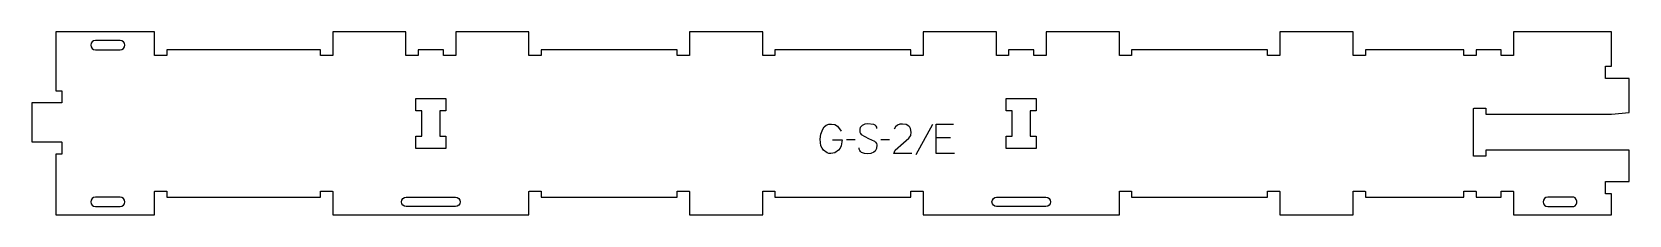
# Model space of a CAD drawing. Header units: millimetres. Extents: x -799 to 824, y -92 to 93.
import ezdxf

# ---------------------------------------------------------------- set-up
doc = ezdxf.new("R2010")
doc.units = ezdxf.units.MM
for name, color, linetype, true_color in [('1_ANYTOOL_1MMDEEP_LABELS_S', 2, 'Continuous', 0xffff00), ('3_ANYTOOL_CUTTHROUGH_INSID', 4, 'Continuous', 0x00ffff), ('4_ANYTOOL_CUTTHROUGH_OUTSI', 5, 'Continuous', 0x0000ff)]:
    doc.layers.add(name, color=color, linetype=linetype, true_color=true_color)

msp = doc.modelspace()

# ---------------------------------------------------------------- linework, layer by layer
at = {"layer": '1_ANYTOOL_1MMDEEP_LABELS_S'}
for p, q in [((37.7, -16.1), (28.9, -16.2)), ((72.7, -16.1), (63.9, -16.2)), ((116.5, -0.5), (99.3, -31.2)), ((134.6, -13.9), (120, -13.9))]:
    msp.add_line(p, q, dxfattribs=at)
for points in [[(14.8, -16.2), (24.6, -16.2), (23.5, -22.2), (22.4, -24.5), (20.8, -26.5), (17.2, -29.1), (13.2, -30), (11.1, -29.8), (9.2, -29.2), (5.6, -26.5), (4.1, -24.5), (3, -22), (2.1, -15.5), (2.8, -10.2), (4.8, -5.1), (6.4, -2.8), (8.4, -1.3), (10.9, -0.3), (13.8, 0), (17.1, -0.6), (19.7, -2.3), (23.4, -7.4)], [(59.9, -4.6), (59.7, -3.2), (59.1, -2.1), (58.1, -1.2), (56.6, -0.6), (50.5, 0.3), (47.6, -0.1), (44.9, -1.5), (43.8, -2.5), (43, -3.7), (42.6, -5.1), (42.4, -6.7), (42.6, -8.3), (43.1, -9.7), (44, -10.8), (51.4, -14.6), (57.5, -17.5), (58.6, -18.5), (59.4, -19.7), (59.8, -21.2), (59.6, -24.7), (58.9, -26.2), (58, -27.5), (56.7, -28.5), (53.7, -29.9), (50.5, -30.3), (47.3, -30), (44.4, -28.8), (43.2, -27.9), (42.4, -26.8), (41.9, -25.6), (41.7, -24.1)], [(95.3, -30), (77, -29.9), (78.6, -26.5), (87, -19.1), (92.5, -14.4), (94.3, -11.6), (94.8, -8.2), (94.2, -4.7), (93.4, -3.3), (92.3, -2.1), (89.5, -0.5), (85.9, 0), (83.2, -0.3), (80.8, -1.3), (78.9, -2.9), (77.4, -5.1)], [(138.9, -30), (120, -30), (120, 0), (137.8, 0)]]:
    msp.add_lwpolyline(points, dxfattribs=at)
at = {"layer": '3_ANYTOOL_CUTTHROUGH_INSID'}
for points in [[(-734.3, 84.8, 1), (-734.3, 75.3), (-709.3, 75.3, 1), (-709.3, 84.8)], [(-734.3, -83.7), (-709.3, -83.7, 1), (-709.3, -74.2), (-734.3, -74.2, 1)], [(-368.4, -83.7), (-418.4, -83.7, -1), (-418.4, -74.2), (-368.4, -74.2, -1)], [(231.6, -83.7), (181.6, -83.7, -1), (181.6, -74.2), (231.6, -74.2, -1)], [(741.6, -83.7), (767.3, -83.7), (768.1, -83.7), (768.9, -83.4), (769.6, -82.9), (770.7, -81.5), (771.2, -79.8), (771.2, -78.1), (770.7, -76.4), (769.6, -75), (768.9, -74.6), (768.1, -74.3), (767.3, -74.2), (741.6, -74.2, 1)]]:
    msp.add_lwpolyline(points, format="xyb", close=True, dxfattribs=at)
for points in [[(-384.2, 13.3), (-384.2, -12.2), (-378.2, -12.2), (-378.2, -24.7), (-408.7, -24.7), (-408.7, -12.2), (-402.7, -12.2), (-402.7, 13.3), (-408.7, 13.3), (-408.7, 25.8), (-378.2, 25.8), (-378.2, 13.3)], [(215.8, 13.3), (215.8, -12.2), (221.8, -12.2), (221.8, -24.7), (191.3, -24.7), (191.3, -12.2), (197.3, -12.2), (197.3, 13.3), (191.3, 13.3), (191.3, 25.8), (221.8, 25.8), (221.8, 13.3)]]:
    msp.add_lwpolyline(points, close=True, dxfattribs=at)
at = {"layer": '4_ANYTOOL_CUTTHROUGH_OUTSI'}
msp.add_lwpolyline([(-505.7, -74.2), (-505.7, -68.5, -0.414214), (-505.4, -68.2), (-493.4, -68.2, -0.414214), (-493.2, -68.5), (-493.2, -92.2), (-293.7, -92.2), (-293.7, -68.5, -0.414214), (-293.4, -68.2), (-281.4, -68.2, -0.414214), (-281.2, -68.5), (-281.2, -74.2), (-143.2, -74.2), (-143.2, -68.5, -0.414214), (-142.9, -68.2), (-130.9, -68.2, -0.414214), (-130.7, -68.5), (-130.7, -92.2), (-56.2, -92.2), (-56.2, -68.5, -0.414214), (-55.9, -68.2), (-43.9, -68.2, -0.414214), (-43.7, -68.5), (-43.7, -74.2), (94.3, -74.2), (94.3, -68.5, -0.414214), (94.6, -68.2), (106.6, -68.2, -0.414214), (106.8, -68.5), (106.8, -92.2), (306.3, -92.2), (306.3, -68.5, -0.414214), (306.6, -68.2), (318.6, -68.2, -0.414214), (318.8, -68.5), (318.8, -74.2), (456.8, -74.2), (456.8, -68.5, -0.414214), (457.1, -68.2), (469.1, -68.2, -0.414214), (469.3, -68.5), (469.3, -92.2), (543.8, -92.2), (543.8, -68.5, -0.414214), (544.1, -68.2), (556.1, -68.2, -0.414214), (556.3, -68.5), (556.3, -74.2), (656.3, -74.2), (656.3, -68.5, -0.414214), (656.6, -68.2), (668.6, -68.2, -0.414214), (668.8, -68.5), (668.8, -74.2), (694.3, -74.2), (694.3, -68.5, -0.414214), (694.6, -68.2), (706.6, -68.2, -0.414214), (706.8, -68.5), (706.8, -92.2), (806.3, -92.2), (806.3, -70.7), (800.6, -70.7, -0.414214), (800.3, -70.5), (800.3, -58.5, -0.414214), (800.6, -58.2), (824.3, -58.2), (824.3, -26.6), (678.8, -26.6), (678.8, -32.4, -0.414214), (678.6, -32.6), (666.6, -32.6, -0.414214), (666.3, -32.4), (666.3, 15.6, -0.414214), (666.6, 15.9), (678.6, 15.9, -0.414214), (678.8, 15.6), (678.8, 9.9), (806.5, 9.9), (824.3, 11.7), (824.3, 46.3), (800.6, 46.3, -0.414214), (800.3, 46.5), (800.3, 58.5, -0.414214), (800.6, 58.8), (806.3, 58.8), (806.3, 93.3), (706.8, 93.3), (706.8, 69.5, -0.414214), (706.6, 69.3), (694.6, 69.3, -0.414214), (694.3, 69.5), (694.3, 75.3), (668.8, 75.3), (668.8, 69.5, -0.414214), (668.6, 69.3), (656.6, 69.3, -0.414214), (656.3, 69.5), (656.3, 75.3), (556.3, 75.3), (556.3, 69.5, -0.414214), (556.1, 69.3), (544.1, 69.3, -0.414214), (543.8, 69.5), (543.8, 93.3), (469.3, 93.3), (469.3, 69.5, -0.414214), (469.1, 69.3), (457.1, 69.3, -0.414214), (456.8, 69.5), (456.8, 75.3), (318.8, 75.3), (318.8, 69.5, -0.414214), (318.6, 69.3), (306.6, 69.3, -0.414214), (306.3, 69.5), (306.3, 93.3), (231.8, 93.3), (231.8, 69.5, -0.414214), (231.6, 69.3), (219.6, 69.3, -0.414214), (219.3, 69.5), (219.3, 75.3), (193.8, 75.3), (193.8, 69.5, -0.414214), (193.6, 69.3), (181.6, 69.3, -0.414214), (181.3, 69.5), (181.3, 93.3), (106.8, 93.3), (106.8, 69.5, -0.414214), (106.6, 69.3), (94.6, 69.3, -0.414214), (94.3, 69.5), (94.3, 75.3), (-43.7, 75.3), (-43.7, 69.5, -0.414214), (-43.9, 69.3), (-55.9, 69.3, -0.414214), (-56.2, 69.5), (-56.2, 93.3), (-130.7, 93.3), (-130.7, 69.5, -0.414214), (-130.9, 69.3), (-142.9, 69.3, -0.414214), (-143.2, 69.5), (-143.2, 75.3), (-281.2, 75.3), (-281.2, 69.5, -0.414214), (-281.4, 69.3), (-293.4, 69.3, -0.414214), (-293.7, 69.5), (-293.7, 93.3), (-368.2, 93.3), (-368.2, 69.5, -0.414214), (-368.4, 69.3), (-380.4, 69.3, -0.414214), (-380.7, 69.5), (-380.7, 75.3), (-406.2, 75.3), (-406.2, 69.5, -0.414214), (-406.4, 69.3), (-418.4, 69.3, -0.414214), (-418.7, 69.5), (-418.7, 93.3), (-493.2, 93.3), (-493.2, 69.5, -0.414214), (-493.4, 69.3), (-505.4, 69.3, -0.414214), (-505.7, 69.5), (-505.7, 75.3), (-661.8, 75.3), (-661.8, 69.5, -0.414214), (-662, 69.3), (-674, 69.3, -0.414214), (-674.3, 69.5), (-674.3, 93.3), (-774.6, 93.3), (-774.6, 33.8), (-768.8, 33.8, -0.414214), (-768.6, 33.5), (-768.6, 21.5, -0.414214), (-768.8, 21.3), (-798.9, 21.3), (-798.9, -18.2), (-768.8, -18.2, -0.414214), (-768.6, -18.5), (-768.6, -30.5, -0.414214), (-768.8, -30.7), (-774.6, -30.7), (-774.6, -92.2), (-674.3, -92.2), (-674.3, -68.5, -0.414214), (-674, -68.2), (-662, -68.2, -0.414214), (-661.8, -68.5), (-661.8, -74.2)], format="xyb", close=True, dxfattribs=at)

doc.saveas('drawing.dxf')
